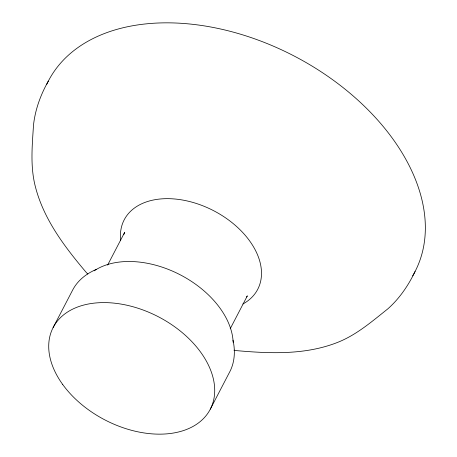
<?xml version="1.0" encoding="UTF-8"?>
<svg xmlns="http://www.w3.org/2000/svg" width="457" height="457" viewBox="0 0 457 457"><rect width="100%" height="100%" fill="white"/><g stroke="black" fill="none" stroke-linecap="round" stroke-linejoin="round"><path stroke-width="0.69" d="M123.75 234.687L124.721 232.23L107.606 265.106M48.316 81.129C40.662 94.702 35.223 109.469 33.51 125.018C32.23 145.349 30.156 166 35.2 186.016C43.535 219.257 64.654 246.877 86.367 272.583L87.835 274.069M53.121 327.583L72.874 289.641C77.907 280.175 86.727 273.389 96.513 269.333M230.208 328.749L247.323 295.873L246.603 296.976M210.3 409.175L230.054 371.238C234.875 361.653 235.292 350.536 233.013 340.197M415.07 271.509C408.318 285.551 399.481 298.547 387.764 308.915C371.821 321.579 356.186 335.227 336.935 342.653C304.979 355.038 270.241 353.609 236.737 350.645L233.99 350.182M46.751 84.305A206.61 135.552 27.5 0 1 294.919 56.422A206.61 135.552 27.5 0 1 412.665 275.857M94.131 270.83A83.237 54.606 27.5 0 1 179.812 274.594A83.237 54.606 27.5 0 1 233.15 342.304M120.694 240.593A75.268 49.379 27.5 0 1 213.642 210.706A75.268 49.379 27.5 0 1 242.873 304.019M62.7 384.48A88.549 58.09 27.5 0 0 206.147 415.562A88.549 58.09 27.5 0 0 126.292 305.093A88.549 58.09 27.5 0 0 62.7 384.48"/></g></svg>
